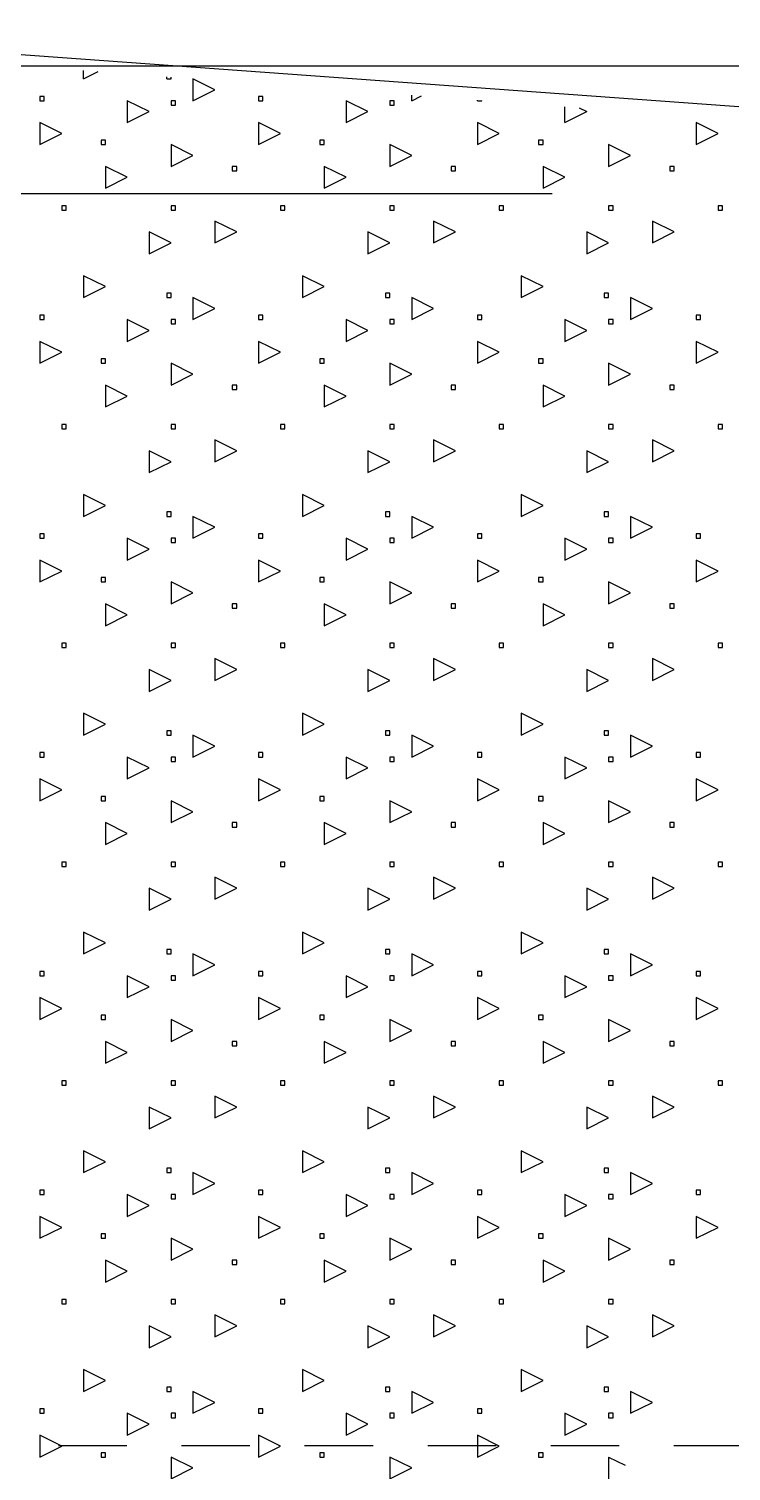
# Model space of a CAD drawing. Header units: metres. Extents: x -220 to 294, y -29 to 18.
# Drawn here: x 34.889 to 36.173, y -7.847 to -5.21 of the extents above; entities that cross this region are included whole.
import ezdxf

# ---------------------------------------------------------------- set-up
doc = ezdxf.new("R2010")
doc.units = ezdxf.units.M
doc.header["$MEASUREMENT"] = 0
doc.linetypes.add('DASHED4', pattern=[0.1875, 0.125, -0.0625])
for name, color, linetype in [('Cizgi', 7, 'Continuous'), ('Kesit_Kot', 7, 'Continuous'), ('Rota', 7, 'Continuous'), ('Tarama', 7, 'Continuous')]:
    doc.layers.add(name, color=color, linetype=linetype)

msp = doc.modelspace()

# ---------------------------------------------------------------- linework, layer by layer
at = {"layer": 'Cizgi', "color": 241, "linetype": 'Continuous', "lineweight": -3}
msp.add_lwpolyline([(34.2186, -5.2776), (37.4186, -5.2776)], dxfattribs=at)
at = {"layer": 'Cizgi', "color": 73, "linetype": 'DASHED4', "lineweight": -3}
msp.add_lwpolyline([(34.2686, -7.8), (40.7186, -7.8)], dxfattribs=at)
at = {"layer": 'Kesit_Kot', "color": 216, "linetype": 'Continuous', "lineweight": -3}
msp.add_lwpolyline([(34.4841, -5.5112), (35.8464, -5.5112)], dxfattribs=at)
at = {"layer": 'Rota', "color": 18, "linetype": 'Continuous', "lineweight": -3}
msp.add_lwpolyline([(38.6686, -5.5325), (34.2186, -5.21)], dxfattribs=at)
at = {"layer": 'Tarama', "color": 251, "linetype": 'Continuous', "lineweight": -3}
for points in [[(34.9894, -5.3014), (34.9894, -5.2861)], [(34.9894, -5.3014), (35.016, -5.2881)], [(35.1414, -5.3014), (35.1414, -5.2975)], [(35.1494, -5.3014), (35.1494, -5.2981)], [(35.1414, -5.3014), (35.1494, -5.3014)], [(35.2294, -5.3214), (35.1894, -5.3014)], [(35.1894, -5.3014), (35.1894, -5.3414)], [(35.1894, -5.3414), (35.2294, -5.3214)], [(34.9174, -5.3334), (34.9094, -5.3334)], [(34.9094, -5.3334), (34.9094, -5.3414)], [(34.9094, -5.3414), (34.9174, -5.3414)], [(34.9174, -5.3414), (34.9174, -5.3334)], [(35.1094, -5.3614), (35.0694, -5.3414)], [(35.0694, -5.3414), (35.0694, -5.3814)], [(35.1574, -5.3414), (35.1494, -5.3414)], [(35.1494, -5.3414), (35.1494, -5.3494)], [(35.1494, -5.3494), (35.1574, -5.3494)], [(35.1574, -5.3494), (35.1574, -5.3414)], [(35.3174, -5.3334), (35.3094, -5.3334)], [(35.3094, -5.3334), (35.3094, -5.3414)], [(35.3094, -5.3414), (35.3174, -5.3414)], [(35.3174, -5.3414), (35.3174, -5.3334)], [(35.5094, -5.3614), (35.4694, -5.3414)], [(35.4694, -5.3414), (35.4694, -5.3814)], [(35.5574, -5.3414), (35.5494, -5.3414)], [(35.5494, -5.3414), (35.5494, -5.3494)], [(35.5494, -5.3494), (35.5574, -5.3494)], [(35.5574, -5.3494), (35.5574, -5.3414)], [(35.5894, -5.3414), (35.5894, -5.3313)], [(35.5894, -5.3414), (35.607, -5.3326)], [(35.7094, -5.3414), (35.7094, -5.3403)], [(35.7094, -5.3414), (35.7174, -5.3414)], [(35.7174, -5.3414), (35.7174, -5.3409)], [(35.8694, -5.3814), (35.8694, -5.3524)], [(35.0694, -5.3814), (35.1094, -5.3614)], [(35.4694, -5.3814), (35.5094, -5.3614)], [(35.8694, -5.3814), (35.9094, -5.3614)], [(35.8953, -5.3543), (35.9094, -5.3614)], [(34.9494, -5.4014), (34.9094, -5.3814)], [(34.9094, -5.3814), (34.9094, -5.4214)], [(34.9094, -5.4214), (34.9494, -5.4014)], [(35.3494, -5.4014), (35.3094, -5.3814)], [(35.3094, -5.3814), (35.3094, -5.4214)], [(35.3094, -5.4214), (35.3494, -5.4014)], [(35.7494, -5.4014), (35.7094, -5.3814)], [(35.7094, -5.3814), (35.7094, -5.4214)], [(35.7094, -5.4214), (35.7494, -5.4014)], [(36.1494, -5.4014), (36.1094, -5.3814)], [(36.1094, -5.3814), (36.1094, -5.4214)], [(36.1094, -5.4214), (36.1494, -5.4014)], [(35.0294, -5.4134), (35.0214, -5.4134)], [(35.0214, -5.4134), (35.0214, -5.4214)], [(35.0214, -5.4214), (35.0294, -5.4214)], [(35.0294, -5.4214), (35.0294, -5.4134)], [(35.1894, -5.4414), (35.1494, -5.4214)], [(35.1494, -5.4214), (35.1494, -5.4614)], [(35.4294, -5.4134), (35.4214, -5.4134)], [(35.4214, -5.4134), (35.4214, -5.4214)], [(35.4214, -5.4214), (35.4294, -5.4214)], [(35.4294, -5.4214), (35.4294, -5.4134)], [(35.5894, -5.4414), (35.5494, -5.4214)], [(35.5494, -5.4214), (35.5494, -5.4614)], [(35.8294, -5.4134), (35.8214, -5.4134)], [(35.8214, -5.4134), (35.8214, -5.4214)], [(35.8214, -5.4214), (35.8294, -5.4214)], [(35.8294, -5.4214), (35.8294, -5.4134)], [(35.9894, -5.4414), (35.9494, -5.4214)], [(35.9494, -5.4214), (35.9494, -5.4614)], [(35.1494, -5.4614), (35.1894, -5.4414)], [(35.5494, -5.4614), (35.5894, -5.4414)], [(35.9494, -5.4614), (35.9894, -5.4414)], [(35.0694, -5.4814), (35.0294, -5.4614)], [(35.0294, -5.4614), (35.0294, -5.5014)], [(35.0294, -5.5014), (35.0694, -5.4814)], [(35.2694, -5.4614), (35.2614, -5.4614)], [(35.2614, -5.4614), (35.2614, -5.4694)], [(35.2614, -5.4694), (35.2694, -5.4694)], [(35.2694, -5.4694), (35.2694, -5.4614)], [(35.4694, -5.4814), (35.4294, -5.4614)], [(35.4294, -5.4614), (35.4294, -5.5014)], [(35.4294, -5.5014), (35.4694, -5.4814)], [(35.6694, -5.4614), (35.6614, -5.4614)], [(35.6614, -5.4614), (35.6614, -5.4694)], [(35.6614, -5.4694), (35.6694, -5.4694)], [(35.6694, -5.4694), (35.6694, -5.4614)], [(35.8694, -5.4814), (35.8294, -5.4614)], [(35.8294, -5.4614), (35.8294, -5.5014)], [(35.8294, -5.5014), (35.8694, -5.4814)], [(36.0694, -5.4614), (36.0614, -5.4614)], [(36.0614, -5.4614), (36.0614, -5.4694)], [(36.0614, -5.4694), (36.0694, -5.4694)], [(36.0694, -5.4694), (36.0694, -5.4614)], [(34.9574, -5.5334), (34.9494, -5.5334)], [(34.9494, -5.5334), (34.9494, -5.5414)], [(34.9574, -5.5414), (34.9574, -5.5334)], [(35.1574, -5.5334), (35.1494, -5.5334)], [(35.1494, -5.5334), (35.1494, -5.5414)], [(35.1574, -5.5414), (35.1574, -5.5334)], [(35.3574, -5.5334), (35.3494, -5.5334)], [(35.3494, -5.5334), (35.3494, -5.5414)], [(35.3574, -5.5414), (35.3574, -5.5334)], [(35.5574, -5.5334), (35.5494, -5.5334)], [(35.5494, -5.5334), (35.5494, -5.5414)], [(35.5574, -5.5414), (35.5574, -5.5334)], [(35.7574, -5.5334), (35.7494, -5.5334)], [(35.7494, -5.5334), (35.7494, -5.5414)], [(35.7574, -5.5414), (35.7574, -5.5334)], [(35.9574, -5.5334), (35.9494, -5.5334)], [(35.9494, -5.5334), (35.9494, -5.5414)], [(35.9574, -5.5414), (35.9574, -5.5334)], [(36.1574, -5.5334), (36.1494, -5.5334)], [(36.1494, -5.5334), (36.1494, -5.5414)], [(36.1574, -5.5414), (36.1574, -5.5334)], [(34.9494, -5.5414), (34.9574, -5.5414)], [(35.1494, -5.5414), (35.1574, -5.5414)], [(35.2694, -5.5814), (35.2294, -5.5614)], [(35.2294, -5.5614), (35.2294, -5.6014)], [(35.3494, -5.5414), (35.3574, -5.5414)], [(35.5494, -5.5414), (35.5574, -5.5414)], [(35.6694, -5.5814), (35.6294, -5.5614)], [(35.6294, -5.5614), (35.6294, -5.6014)], [(35.7494, -5.5414), (35.7574, -5.5414)], [(35.9494, -5.5414), (35.9574, -5.5414)], [(36.0694, -5.5814), (36.0294, -5.5614)], [(36.0294, -5.5614), (36.0294, -5.6014)], [(36.1494, -5.5414), (36.1574, -5.5414)], [(35.1494, -5.6014), (35.1094, -5.5814)], [(35.1094, -5.5814), (35.1094, -5.6214)], [(35.2294, -5.6014), (35.2694, -5.5814)], [(35.5494, -5.6014), (35.5094, -5.5814)], [(35.5094, -5.5814), (35.5094, -5.6214)], [(35.6294, -5.6014), (35.6694, -5.5814)], [(35.9494, -5.6014), (35.9094, -5.5814)], [(35.9094, -5.5814), (35.9094, -5.6214)], [(36.0294, -5.6014), (36.0694, -5.5814)], [(35.1094, -5.6214), (35.1494, -5.6014)], [(35.5094, -5.6214), (35.5494, -5.6014)], [(35.9094, -5.6214), (35.9494, -5.6014)], [(35.0294, -5.6814), (34.9894, -5.6614)], [(34.9894, -5.6614), (34.9894, -5.7014)], [(35.4294, -5.6814), (35.3894, -5.6614)], [(35.3894, -5.6614), (35.3894, -5.7014)], [(35.8294, -5.6814), (35.7894, -5.6614)], [(35.7894, -5.6614), (35.7894, -5.7014)], [(34.9894, -5.7014), (35.0294, -5.6814)], [(35.1494, -5.6934), (35.1414, -5.6934)], [(35.1414, -5.6934), (35.1414, -5.7014)], [(35.1494, -5.7014), (35.1494, -5.6934)], [(35.3894, -5.7014), (35.4294, -5.6814)], [(35.5494, -5.6934), (35.5414, -5.6934)], [(35.5414, -5.6934), (35.5414, -5.7014)], [(35.5494, -5.7014), (35.5494, -5.6934)], [(35.7894, -5.7014), (35.8294, -5.6814)], [(35.9494, -5.6934), (35.9414, -5.6934)], [(35.9414, -5.6934), (35.9414, -5.7014)], [(35.9494, -5.7014), (35.9494, -5.6934)], [(35.1414, -5.7014), (35.1494, -5.7014)], [(35.2294, -5.7214), (35.1894, -5.7014)], [(35.1894, -5.7014), (35.1894, -5.7414)], [(35.1894, -5.7414), (35.2294, -5.7214)], [(35.5414, -5.7014), (35.5494, -5.7014)], [(35.6294, -5.7214), (35.5894, -5.7014)], [(35.5894, -5.7014), (35.5894, -5.7414)], [(35.5894, -5.7414), (35.6294, -5.7214)], [(35.9414, -5.7014), (35.9494, -5.7014)], [(36.0294, -5.7214), (35.9894, -5.7014)], [(35.9894, -5.7014), (35.9894, -5.7414)], [(35.9894, -5.7414), (36.0294, -5.7214)], [(34.9174, -5.7334), (34.9094, -5.7334)], [(34.9094, -5.7334), (34.9094, -5.7414)], [(34.9094, -5.7414), (34.9174, -5.7414)], [(34.9174, -5.7414), (34.9174, -5.7334)], [(35.1094, -5.7614), (35.0694, -5.7414)], [(35.0694, -5.7414), (35.0694, -5.7814)], [(35.1574, -5.7414), (35.1494, -5.7414)], [(35.1494, -5.7414), (35.1494, -5.7494)], [(35.1574, -5.7494), (35.1574, -5.7414)], [(35.3174, -5.7334), (35.3094, -5.7334)], [(35.3094, -5.7334), (35.3094, -5.7414)], [(35.3094, -5.7414), (35.3174, -5.7414)], [(35.3174, -5.7414), (35.3174, -5.7334)], [(35.5094, -5.7614), (35.4694, -5.7414)], [(35.4694, -5.7414), (35.4694, -5.7814)], [(35.5574, -5.7414), (35.5494, -5.7414)], [(35.5494, -5.7414), (35.5494, -5.7494)], [(35.5574, -5.7494), (35.5574, -5.7414)], [(35.7174, -5.7334), (35.7094, -5.7334)], [(35.7094, -5.7334), (35.7094, -5.7414)], [(35.7094, -5.7414), (35.7174, -5.7414)], [(35.7174, -5.7414), (35.7174, -5.7334)], [(35.9094, -5.7614), (35.8694, -5.7414)], [(35.8694, -5.7414), (35.8694, -5.7814)], [(35.9574, -5.7414), (35.9494, -5.7414)], [(35.9494, -5.7414), (35.9494, -5.7494)], [(35.9574, -5.7494), (35.9574, -5.7414)], [(36.1174, -5.7334), (36.1094, -5.7334)], [(36.1094, -5.7334), (36.1094, -5.7414)], [(36.1094, -5.7414), (36.1174, -5.7414)], [(36.1174, -5.7414), (36.1174, -5.7334)], [(35.0694, -5.7814), (35.1094, -5.7614)], [(35.1494, -5.7494), (35.1574, -5.7494)], [(35.4694, -5.7814), (35.5094, -5.7614)], [(35.5494, -5.7494), (35.5574, -5.7494)], [(35.8694, -5.7814), (35.9094, -5.7614)], [(35.9494, -5.7494), (35.9574, -5.7494)], [(34.9494, -5.8014), (34.9094, -5.7814)], [(34.9094, -5.7814), (34.9094, -5.8214)], [(34.9094, -5.8214), (34.9494, -5.8014)], [(35.3494, -5.8014), (35.3094, -5.7814)], [(35.3094, -5.7814), (35.3094, -5.8214)], [(35.3094, -5.8214), (35.3494, -5.8014)], [(35.7494, -5.8014), (35.7094, -5.7814)], [(35.7094, -5.7814), (35.7094, -5.8214)], [(35.7094, -5.8214), (35.7494, -5.8014)], [(36.1494, -5.8014), (36.1094, -5.7814)], [(36.1094, -5.7814), (36.1094, -5.8214)], [(36.1094, -5.8214), (36.1494, -5.8014)], [(35.0294, -5.8134), (35.0214, -5.8134)], [(35.0214, -5.8134), (35.0214, -5.8214)], [(35.0214, -5.8214), (35.0294, -5.8214)], [(35.0294, -5.8214), (35.0294, -5.8134)], [(35.1894, -5.8414), (35.1494, -5.8214)], [(35.1494, -5.8214), (35.1494, -5.8614)], [(35.4294, -5.8134), (35.4214, -5.8134)], [(35.4214, -5.8134), (35.4214, -5.8214)], [(35.4214, -5.8214), (35.4294, -5.8214)], [(35.4294, -5.8214), (35.4294, -5.8134)], [(35.5894, -5.8414), (35.5494, -5.8214)], [(35.5494, -5.8214), (35.5494, -5.8614)], [(35.8294, -5.8134), (35.8214, -5.8134)], [(35.8214, -5.8134), (35.8214, -5.8214)], [(35.8214, -5.8214), (35.8294, -5.8214)], [(35.8294, -5.8214), (35.8294, -5.8134)], [(35.9894, -5.8414), (35.9494, -5.8214)], [(35.9494, -5.8214), (35.9494, -5.8614)], [(35.1494, -5.8614), (35.1894, -5.8414)], [(35.5494, -5.8614), (35.5894, -5.8414)], [(35.9494, -5.8614), (35.9894, -5.8414)], [(35.0694, -5.8814), (35.0294, -5.8614)], [(35.0294, -5.8614), (35.0294, -5.9014)], [(35.2694, -5.8614), (35.2614, -5.8614)], [(35.2614, -5.8614), (35.2614, -5.8694)], [(35.2614, -5.8694), (35.2694, -5.8694)], [(35.2694, -5.8694), (35.2694, -5.8614)], [(35.4694, -5.8814), (35.4294, -5.8614)], [(35.4294, -5.8614), (35.4294, -5.9014)], [(35.6694, -5.8614), (35.6614, -5.8614)], [(35.6614, -5.8614), (35.6614, -5.8694)], [(35.6614, -5.8694), (35.6694, -5.8694)], [(35.6694, -5.8694), (35.6694, -5.8614)], [(35.8694, -5.8814), (35.8294, -5.8614)], [(35.8294, -5.8614), (35.8294, -5.9014)], [(36.0694, -5.8614), (36.0614, -5.8614)], [(36.0614, -5.8614), (36.0614, -5.8694)], [(36.0614, -5.8694), (36.0694, -5.8694)], [(36.0694, -5.8694), (36.0694, -5.8614)], [(35.0294, -5.9014), (35.0694, -5.8814)], [(35.4294, -5.9014), (35.4694, -5.8814)], [(35.8294, -5.9014), (35.8694, -5.8814)], [(34.9574, -5.9334), (34.9494, -5.9334)], [(34.9494, -5.9334), (34.9494, -5.9414)], [(34.9574, -5.9414), (34.9574, -5.9334)], [(35.1574, -5.9334), (35.1494, -5.9334)], [(35.1494, -5.9334), (35.1494, -5.9414)], [(35.1574, -5.9414), (35.1574, -5.9334)], [(35.3574, -5.9334), (35.3494, -5.9334)], [(35.3494, -5.9334), (35.3494, -5.9414)], [(35.3574, -5.9414), (35.3574, -5.9334)], [(35.5574, -5.9334), (35.5494, -5.9334)], [(35.5494, -5.9334), (35.5494, -5.9414)], [(35.5574, -5.9414), (35.5574, -5.9334)], [(35.7574, -5.9334), (35.7494, -5.9334)], [(35.7494, -5.9334), (35.7494, -5.9414)], [(35.7574, -5.9414), (35.7574, -5.9334)], [(35.9574, -5.9334), (35.9494, -5.9334)], [(35.9494, -5.9334), (35.9494, -5.9414)], [(35.9574, -5.9414), (35.9574, -5.9334)], [(36.1574, -5.9334), (36.1494, -5.9334)], [(36.1494, -5.9334), (36.1494, -5.9414)], [(36.1574, -5.9414), (36.1574, -5.9334)], [(34.9494, -5.9414), (34.9574, -5.9414)], [(35.1494, -5.9414), (35.1574, -5.9414)], [(35.3494, -5.9414), (35.3574, -5.9414)], [(35.5494, -5.9414), (35.5574, -5.9414)], [(35.7494, -5.9414), (35.7574, -5.9414)], [(35.9494, -5.9414), (35.9574, -5.9414)], [(36.1494, -5.9414), (36.1574, -5.9414)], [(35.1494, -6.0014), (35.1094, -5.9814)], [(35.1094, -5.9814), (35.1094, -6.0214)], [(35.2694, -5.9814), (35.2294, -5.9614)], [(35.2294, -5.9614), (35.2294, -6.0014)], [(35.2294, -6.0014), (35.2694, -5.9814)], [(35.5494, -6.0014), (35.5094, -5.9814)], [(35.5094, -5.9814), (35.5094, -6.0214)], [(35.6694, -5.9814), (35.6294, -5.9614)], [(35.6294, -5.9614), (35.6294, -6.0014)], [(35.6294, -6.0014), (35.6694, -5.9814)], [(35.9494, -6.0014), (35.9094, -5.9814)], [(35.9094, -5.9814), (35.9094, -6.0214)], [(36.0694, -5.9814), (36.0294, -5.9614)], [(36.0294, -5.9614), (36.0294, -6.0014)], [(36.0294, -6.0014), (36.0694, -5.9814)], [(35.1094, -6.0214), (35.1494, -6.0014)], [(35.5094, -6.0214), (35.5494, -6.0014)], [(35.9094, -6.0214), (35.9494, -6.0014)], [(35.0294, -6.0814), (34.9894, -6.0614)], [(34.9894, -6.0614), (34.9894, -6.1014)], [(35.4294, -6.0814), (35.3894, -6.0614)], [(35.3894, -6.0614), (35.3894, -6.1014)], [(35.8294, -6.0814), (35.7894, -6.0614)], [(35.7894, -6.0614), (35.7894, -6.1014)], [(34.9894, -6.1014), (35.0294, -6.0814)], [(35.3894, -6.1014), (35.4294, -6.0814)], [(35.7894, -6.1014), (35.8294, -6.0814)], [(35.1494, -6.0934), (35.1414, -6.0934)], [(35.1414, -6.0934), (35.1414, -6.1014)], [(35.1414, -6.1014), (35.1494, -6.1014)], [(35.1494, -6.1014), (35.1494, -6.0934)], [(35.2294, -6.1214), (35.1894, -6.1014)], [(35.1894, -6.1014), (35.1894, -6.1414)], [(35.5494, -6.0934), (35.5414, -6.0934)], [(35.5414, -6.0934), (35.5414, -6.1014)], [(35.5414, -6.1014), (35.5494, -6.1014)], [(35.5494, -6.1014), (35.5494, -6.0934)], [(35.6294, -6.1214), (35.5894, -6.1014)], [(35.5894, -6.1014), (35.5894, -6.1414)], [(35.9494, -6.0934), (35.9414, -6.0934)], [(35.9414, -6.0934), (35.9414, -6.1014)], [(35.9414, -6.1014), (35.9494, -6.1014)], [(35.9494, -6.1014), (35.9494, -6.0934)], [(36.0294, -6.1214), (35.9894, -6.1014)], [(35.9894, -6.1014), (35.9894, -6.1414)], [(34.9174, -6.1334), (34.9094, -6.1334)], [(34.9094, -6.1334), (34.9094, -6.1414)], [(34.9094, -6.1414), (34.9174, -6.1414)], [(34.9174, -6.1414), (34.9174, -6.1334)], [(35.1094, -6.1614), (35.0694, -6.1414)], [(35.0694, -6.1414), (35.0694, -6.1814)], [(35.1574, -6.1414), (35.1494, -6.1414)], [(35.1494, -6.1414), (35.1494, -6.1494)], [(35.1574, -6.1494), (35.1574, -6.1414)], [(35.1894, -6.1414), (35.2294, -6.1214)], [(35.3174, -6.1334), (35.3094, -6.1334)], [(35.3094, -6.1334), (35.3094, -6.1414)], [(35.3094, -6.1414), (35.3174, -6.1414)], [(35.3174, -6.1414), (35.3174, -6.1334)], [(35.5094, -6.1614), (35.4694, -6.1414)], [(35.4694, -6.1414), (35.4694, -6.1814)], [(35.5574, -6.1414), (35.5494, -6.1414)], [(35.5494, -6.1414), (35.5494, -6.1494)], [(35.5574, -6.1494), (35.5574, -6.1414)], [(35.5894, -6.1414), (35.6294, -6.1214)], [(35.7174, -6.1334), (35.7094, -6.1334)], [(35.7094, -6.1334), (35.7094, -6.1414)], [(35.7094, -6.1414), (35.7174, -6.1414)], [(35.7174, -6.1414), (35.7174, -6.1334)], [(35.9094, -6.1614), (35.8694, -6.1414)], [(35.8694, -6.1414), (35.8694, -6.1814)], [(35.9574, -6.1414), (35.9494, -6.1414)], [(35.9494, -6.1414), (35.9494, -6.1494)], [(35.9574, -6.1494), (35.9574, -6.1414)], [(35.9894, -6.1414), (36.0294, -6.1214)], [(36.1174, -6.1334), (36.1094, -6.1334)], [(36.1094, -6.1334), (36.1094, -6.1414)], [(36.1094, -6.1414), (36.1174, -6.1414)], [(36.1174, -6.1414), (36.1174, -6.1334)], [(35.0694, -6.1814), (35.1094, -6.1614)], [(35.1494, -6.1494), (35.1574, -6.1494)], [(35.4694, -6.1814), (35.5094, -6.1614)], [(35.5494, -6.1494), (35.5574, -6.1494)], [(35.8694, -6.1814), (35.9094, -6.1614)], [(35.9494, -6.1494), (35.9574, -6.1494)], [(34.9494, -6.2014), (34.9094, -6.1814)], [(34.9094, -6.1814), (34.9094, -6.2214)], [(35.3494, -6.2014), (35.3094, -6.1814)], [(35.3094, -6.1814), (35.3094, -6.2214)], [(35.7494, -6.2014), (35.7094, -6.1814)], [(35.7094, -6.1814), (35.7094, -6.2214)], [(36.1494, -6.2014), (36.1094, -6.1814)], [(36.1094, -6.1814), (36.1094, -6.2214)], [(34.9094, -6.2214), (34.9494, -6.2014)], [(35.0294, -6.2134), (35.0214, -6.2134)], [(35.0214, -6.2134), (35.0214, -6.2214)], [(35.0214, -6.2214), (35.0294, -6.2214)], [(35.0294, -6.2214), (35.0294, -6.2134)], [(35.1894, -6.2414), (35.1494, -6.2214)], [(35.1494, -6.2214), (35.1494, -6.2614)], [(35.3094, -6.2214), (35.3494, -6.2014)], [(35.4294, -6.2134), (35.4214, -6.2134)], [(35.4214, -6.2134), (35.4214, -6.2214)], [(35.4214, -6.2214), (35.4294, -6.2214)], [(35.4294, -6.2214), (35.4294, -6.2134)], [(35.5894, -6.2414), (35.5494, -6.2214)], [(35.5494, -6.2214), (35.5494, -6.2614)], [(35.7094, -6.2214), (35.7494, -6.2014)], [(35.8294, -6.2134), (35.8214, -6.2134)], [(35.8214, -6.2134), (35.8214, -6.2214)], [(35.8214, -6.2214), (35.8294, -6.2214)], [(35.8294, -6.2214), (35.8294, -6.2134)], [(35.9894, -6.2414), (35.9494, -6.2214)], [(35.9494, -6.2214), (35.9494, -6.2614)], [(36.1094, -6.2214), (36.1494, -6.2014)], [(35.1494, -6.2614), (35.1894, -6.2414)], [(35.5494, -6.2614), (35.5894, -6.2414)], [(35.9494, -6.2614), (35.9894, -6.2414)], [(35.0694, -6.2814), (35.0294, -6.2614)], [(35.0294, -6.2614), (35.0294, -6.3014)], [(35.2694, -6.2614), (35.2614, -6.2614)], [(35.2614, -6.2614), (35.2614, -6.2694)], [(35.2614, -6.2694), (35.2694, -6.2694)], [(35.2694, -6.2694), (35.2694, -6.2614)], [(35.4694, -6.2814), (35.4294, -6.2614)], [(35.4294, -6.2614), (35.4294, -6.3014)], [(35.6694, -6.2614), (35.6614, -6.2614)], [(35.6614, -6.2614), (35.6614, -6.2694)], [(35.6614, -6.2694), (35.6694, -6.2694)], [(35.6694, -6.2694), (35.6694, -6.2614)], [(35.8694, -6.2814), (35.8294, -6.2614)], [(35.8294, -6.2614), (35.8294, -6.3014)], [(36.0694, -6.2614), (36.0614, -6.2614)], [(36.0614, -6.2614), (36.0614, -6.2694)], [(36.0614, -6.2694), (36.0694, -6.2694)], [(36.0694, -6.2694), (36.0694, -6.2614)], [(35.0294, -6.3014), (35.0694, -6.2814)], [(35.4294, -6.3014), (35.4694, -6.2814)], [(35.8294, -6.3014), (35.8694, -6.2814)], [(34.9574, -6.3334), (34.9494, -6.3334)], [(34.9494, -6.3334), (34.9494, -6.3414)], [(34.9494, -6.3414), (34.9574, -6.3414)], [(34.9574, -6.3414), (34.9574, -6.3334)], [(35.1574, -6.3334), (35.1494, -6.3334)], [(35.1494, -6.3334), (35.1494, -6.3414)], [(35.1494, -6.3414), (35.1574, -6.3414)], [(35.1574, -6.3414), (35.1574, -6.3334)], [(35.3574, -6.3334), (35.3494, -6.3334)], [(35.3494, -6.3334), (35.3494, -6.3414)], [(35.3494, -6.3414), (35.3574, -6.3414)], [(35.3574, -6.3414), (35.3574, -6.3334)], [(35.5574, -6.3334), (35.5494, -6.3334)], [(35.5494, -6.3334), (35.5494, -6.3414)], [(35.5494, -6.3414), (35.5574, -6.3414)], [(35.5574, -6.3414), (35.5574, -6.3334)], [(35.7574, -6.3334), (35.7494, -6.3334)], [(35.7494, -6.3334), (35.7494, -6.3414)], [(35.7494, -6.3414), (35.7574, -6.3414)], [(35.7574, -6.3414), (35.7574, -6.3334)], [(35.9574, -6.3334), (35.9494, -6.3334)], [(35.9494, -6.3334), (35.9494, -6.3414)], [(35.9494, -6.3414), (35.9574, -6.3414)], [(35.9574, -6.3414), (35.9574, -6.3334)], [(36.1574, -6.3334), (36.1494, -6.3334)], [(36.1494, -6.3334), (36.1494, -6.3414)], [(36.1494, -6.3414), (36.1574, -6.3414)], [(36.1574, -6.3414), (36.1574, -6.3334)], [(35.1494, -6.4014), (35.1094, -6.3814)], [(35.1094, -6.3814), (35.1094, -6.4214)], [(35.2694, -6.3814), (35.2294, -6.3614)], [(35.2294, -6.3614), (35.2294, -6.4014)], [(35.2294, -6.4014), (35.2694, -6.3814)], [(35.5494, -6.4014), (35.5094, -6.3814)], [(35.5094, -6.3814), (35.5094, -6.4214)], [(35.6694, -6.3814), (35.6294, -6.3614)], [(35.6294, -6.3614), (35.6294, -6.4014)], [(35.6294, -6.4014), (35.6694, -6.3814)], [(35.9494, -6.4014), (35.9094, -6.3814)], [(35.9094, -6.3814), (35.9094, -6.4214)], [(36.0694, -6.3814), (36.0294, -6.3614)], [(36.0294, -6.3614), (36.0294, -6.4014)], [(36.0294, -6.4014), (36.0694, -6.3814)], [(35.1094, -6.4214), (35.1494, -6.4014)], [(35.5094, -6.4214), (35.5494, -6.4014)], [(35.9094, -6.4214), (35.9494, -6.4014)], [(35.0294, -6.4814), (34.9894, -6.4614)], [(34.9894, -6.4614), (34.9894, -6.5014)], [(34.9894, -6.5014), (35.0294, -6.4814)], [(35.4294, -6.4814), (35.3894, -6.4614)], [(35.3894, -6.4614), (35.3894, -6.5014)], [(35.3894, -6.5014), (35.4294, -6.4814)], [(35.8294, -6.4814), (35.7894, -6.4614)], [(35.7894, -6.4614), (35.7894, -6.5014)], [(35.7894, -6.5014), (35.8294, -6.4814)], [(35.1494, -6.4934), (35.1414, -6.4934)], [(35.1414, -6.4934), (35.1414, -6.5014)], [(35.1414, -6.5014), (35.1494, -6.5014)], [(35.1494, -6.5014), (35.1494, -6.4934)], [(35.2294, -6.5214), (35.1894, -6.5014)], [(35.1894, -6.5014), (35.1894, -6.5414)], [(35.5494, -6.4934), (35.5414, -6.4934)], [(35.5414, -6.4934), (35.5414, -6.5014)], [(35.5414, -6.5014), (35.5494, -6.5014)], [(35.5494, -6.5014), (35.5494, -6.4934)], [(35.6294, -6.5214), (35.5894, -6.5014)], [(35.5894, -6.5014), (35.5894, -6.5414)], [(35.9494, -6.4934), (35.9414, -6.4934)], [(35.9414, -6.4934), (35.9414, -6.5014)], [(35.9414, -6.5014), (35.9494, -6.5014)], [(35.9494, -6.5014), (35.9494, -6.4934)], [(36.0294, -6.5214), (35.9894, -6.5014)], [(35.9894, -6.5014), (35.9894, -6.5414)], [(34.9174, -6.5334), (34.9094, -6.5334)], [(34.9094, -6.5334), (34.9094, -6.5414)], [(34.9174, -6.5414), (34.9174, -6.5334)], [(35.1894, -6.5414), (35.2294, -6.5214)], [(35.3174, -6.5334), (35.3094, -6.5334)], [(35.3094, -6.5334), (35.3094, -6.5414)], [(35.3174, -6.5414), (35.3174, -6.5334)], [(35.5894, -6.5414), (35.6294, -6.5214)], [(35.7174, -6.5334), (35.7094, -6.5334)], [(35.7094, -6.5334), (35.7094, -6.5414)], [(35.7174, -6.5414), (35.7174, -6.5334)], [(35.9894, -6.5414), (36.0294, -6.5214)], [(36.1174, -6.5334), (36.1094, -6.5334)], [(36.1094, -6.5334), (36.1094, -6.5414)], [(36.1174, -6.5414), (36.1174, -6.5334)], [(34.9094, -6.5414), (34.9174, -6.5414)], [(35.1094, -6.5614), (35.0694, -6.5414)], [(35.0694, -6.5414), (35.0694, -6.5814)], [(35.0694, -6.5814), (35.1094, -6.5614)], [(35.1574, -6.5414), (35.1494, -6.5414)], [(35.1494, -6.5414), (35.1494, -6.5494)], [(35.1494, -6.5494), (35.1574, -6.5494)], [(35.1574, -6.5494), (35.1574, -6.5414)], [(35.3094, -6.5414), (35.3174, -6.5414)], [(35.5094, -6.5614), (35.4694, -6.5414)], [(35.4694, -6.5414), (35.4694, -6.5814)], [(35.4694, -6.5814), (35.5094, -6.5614)], [(35.5574, -6.5414), (35.5494, -6.5414)], [(35.5494, -6.5414), (35.5494, -6.5494)], [(35.5494, -6.5494), (35.5574, -6.5494)], [(35.5574, -6.5494), (35.5574, -6.5414)], [(35.7094, -6.5414), (35.7174, -6.5414)], [(35.9094, -6.5614), (35.8694, -6.5414)], [(35.8694, -6.5414), (35.8694, -6.5814)], [(35.8694, -6.5814), (35.9094, -6.5614)], [(35.9574, -6.5414), (35.9494, -6.5414)], [(35.9494, -6.5414), (35.9494, -6.5494)], [(35.9494, -6.5494), (35.9574, -6.5494)], [(35.9574, -6.5494), (35.9574, -6.5414)], [(36.1094, -6.5414), (36.1174, -6.5414)], [(34.9494, -6.6014), (34.9094, -6.5814)], [(34.9094, -6.5814), (34.9094, -6.6214)], [(35.3494, -6.6014), (35.3094, -6.5814)], [(35.3094, -6.5814), (35.3094, -6.6214)], [(35.7494, -6.6014), (35.7094, -6.5814)], [(35.7094, -6.5814), (35.7094, -6.6214)], [(36.1494, -6.6014), (36.1094, -6.5814)], [(36.1094, -6.5814), (36.1094, -6.6214)], [(34.9094, -6.6214), (34.9494, -6.6014)], [(35.0294, -6.6134), (35.0214, -6.6134)], [(35.0214, -6.6134), (35.0214, -6.6214)], [(35.0294, -6.6214), (35.0294, -6.6134)], [(35.3094, -6.6214), (35.3494, -6.6014)], [(35.4294, -6.6134), (35.4214, -6.6134)], [(35.4214, -6.6134), (35.4214, -6.6214)], [(35.4294, -6.6214), (35.4294, -6.6134)], [(35.7094, -6.6214), (35.7494, -6.6014)], [(35.8294, -6.6134), (35.8214, -6.6134)], [(35.8214, -6.6134), (35.8214, -6.6214)], [(35.8294, -6.6214), (35.8294, -6.6134)], [(36.1094, -6.6214), (36.1494, -6.6014)], [(35.0214, -6.6214), (35.0294, -6.6214)], [(35.1894, -6.6414), (35.1494, -6.6214)], [(35.1494, -6.6214), (35.1494, -6.6614)], [(35.1494, -6.6614), (35.1894, -6.6414)], [(35.4214, -6.6214), (35.4294, -6.6214)], [(35.5894, -6.6414), (35.5494, -6.6214)], [(35.5494, -6.6214), (35.5494, -6.6614)], [(35.5494, -6.6614), (35.5894, -6.6414)], [(35.8214, -6.6214), (35.8294, -6.6214)], [(35.9894, -6.6414), (35.9494, -6.6214)], [(35.9494, -6.6214), (35.9494, -6.6614)], [(35.9494, -6.6614), (35.9894, -6.6414)], [(35.0694, -6.6814), (35.0294, -6.6614)], [(35.0294, -6.6614), (35.0294, -6.7014)], [(35.2694, -6.6614), (35.2614, -6.6614)], [(35.2614, -6.6614), (35.2614, -6.6694)], [(35.2614, -6.6694), (35.2694, -6.6694)], [(35.2694, -6.6694), (35.2694, -6.6614)], [(35.4694, -6.6814), (35.4294, -6.6614)], [(35.4294, -6.6614), (35.4294, -6.7014)], [(35.6694, -6.6614), (35.6614, -6.6614)], [(35.6614, -6.6614), (35.6614, -6.6694)], [(35.6614, -6.6694), (35.6694, -6.6694)], [(35.6694, -6.6694), (35.6694, -6.6614)], [(35.8694, -6.6814), (35.8294, -6.6614)], [(35.8294, -6.6614), (35.8294, -6.7014)], [(36.0694, -6.6614), (36.0614, -6.6614)], [(36.0614, -6.6614), (36.0614, -6.6694)], [(36.0614, -6.6694), (36.0694, -6.6694)], [(36.0694, -6.6694), (36.0694, -6.6614)], [(35.0294, -6.7014), (35.0694, -6.6814)], [(35.4294, -6.7014), (35.4694, -6.6814)], [(35.8294, -6.7014), (35.8694, -6.6814)], [(34.9574, -6.7334), (34.9494, -6.7334)], [(34.9494, -6.7334), (34.9494, -6.7414)], [(34.9494, -6.7414), (34.9574, -6.7414)], [(34.9574, -6.7414), (34.9574, -6.7334)], [(35.1574, -6.7334), (35.1494, -6.7334)], [(35.1494, -6.7334), (35.1494, -6.7414)], [(35.1494, -6.7414), (35.1574, -6.7414)], [(35.1574, -6.7414), (35.1574, -6.7334)], [(35.3574, -6.7334), (35.3494, -6.7334)], [(35.3494, -6.7334), (35.3494, -6.7414)], [(35.3494, -6.7414), (35.3574, -6.7414)], [(35.3574, -6.7414), (35.3574, -6.7334)], [(35.5574, -6.7334), (35.5494, -6.7334)], [(35.5494, -6.7334), (35.5494, -6.7414)], [(35.5494, -6.7414), (35.5574, -6.7414)], [(35.5574, -6.7414), (35.5574, -6.7334)], [(35.7574, -6.7334), (35.7494, -6.7334)], [(35.7494, -6.7334), (35.7494, -6.7414)], [(35.7494, -6.7414), (35.7574, -6.7414)], [(35.7574, -6.7414), (35.7574, -6.7334)], [(35.9574, -6.7334), (35.9494, -6.7334)], [(35.9494, -6.7334), (35.9494, -6.7414)], [(35.9494, -6.7414), (35.9574, -6.7414)], [(35.9574, -6.7414), (35.9574, -6.7334)], [(36.1574, -6.7334), (36.1494, -6.7334)], [(36.1494, -6.7334), (36.1494, -6.7414)], [(36.1494, -6.7414), (36.1574, -6.7414)], [(36.1574, -6.7414), (36.1574, -6.7334)], [(35.2694, -6.7814), (35.2294, -6.7614)], [(35.2294, -6.7614), (35.2294, -6.8014)], [(35.6694, -6.7814), (35.6294, -6.7614)], [(35.6294, -6.7614), (35.6294, -6.8014)], [(36.0694, -6.7814), (36.0294, -6.7614)], [(36.0294, -6.7614), (36.0294, -6.8014)], [(35.1494, -6.8014), (35.1094, -6.7814)], [(35.1094, -6.7814), (35.1094, -6.8214)], [(35.1094, -6.8214), (35.1494, -6.8014)], [(35.2294, -6.8014), (35.2694, -6.7814)], [(35.5494, -6.8014), (35.5094, -6.7814)], [(35.5094, -6.7814), (35.5094, -6.8214)], [(35.5094, -6.8214), (35.5494, -6.8014)], [(35.6294, -6.8014), (35.6694, -6.7814)], [(35.9494, -6.8014), (35.9094, -6.7814)], [(35.9094, -6.7814), (35.9094, -6.8214)], [(35.9094, -6.8214), (35.9494, -6.8014)], [(36.0294, -6.8014), (36.0694, -6.7814)], [(35.0294, -6.8814), (34.9894, -6.8614)], [(34.9894, -6.8614), (34.9894, -6.9014)], [(34.9894, -6.9014), (35.0294, -6.8814)], [(35.4294, -6.8814), (35.3894, -6.8614)], [(35.3894, -6.8614), (35.3894, -6.9014)], [(35.3894, -6.9014), (35.4294, -6.8814)], [(35.8294, -6.8814), (35.7894, -6.8614)], [(35.7894, -6.8614), (35.7894, -6.9014)], [(35.7894, -6.9014), (35.8294, -6.8814)], [(35.1494, -6.8934), (35.1414, -6.8934)], [(35.1414, -6.8934), (35.1414, -6.9014)], [(35.1414, -6.9014), (35.1494, -6.9014)], [(35.1494, -6.9014), (35.1494, -6.8934)], [(35.2294, -6.9214), (35.1894, -6.9014)], [(35.1894, -6.9014), (35.1894, -6.9414)], [(35.5494, -6.8934), (35.5414, -6.8934)], [(35.5414, -6.8934), (35.5414, -6.9014)], [(35.5414, -6.9014), (35.5494, -6.9014)], [(35.5494, -6.9014), (35.5494, -6.8934)], [(35.6294, -6.9214), (35.5894, -6.9014)], [(35.5894, -6.9014), (35.5894, -6.9414)], [(35.9494, -6.8934), (35.9414, -6.8934)], [(35.9414, -6.8934), (35.9414, -6.9014)], [(35.9414, -6.9014), (35.9494, -6.9014)], [(35.9494, -6.9014), (35.9494, -6.8934)], [(36.0294, -6.9214), (35.9894, -6.9014)], [(35.9894, -6.9014), (35.9894, -6.9414)], [(34.9174, -6.9334), (34.9094, -6.9334)], [(34.9094, -6.9334), (34.9094, -6.9414)], [(34.9174, -6.9414), (34.9174, -6.9334)], [(35.1894, -6.9414), (35.2294, -6.9214)], [(35.3174, -6.9334), (35.3094, -6.9334)], [(35.3094, -6.9334), (35.3094, -6.9414)], [(35.3174, -6.9414), (35.3174, -6.9334)], [(35.5894, -6.9414), (35.6294, -6.9214)], [(35.7174, -6.9334), (35.7094, -6.9334)], [(35.7094, -6.9334), (35.7094, -6.9414)], [(35.7174, -6.9414), (35.7174, -6.9334)], [(35.9894, -6.9414), (36.0294, -6.9214)], [(36.1174, -6.9334), (36.1094, -6.9334)], [(36.1094, -6.9334), (36.1094, -6.9414)], [(36.1174, -6.9414), (36.1174, -6.9334)], [(34.9094, -6.9414), (34.9174, -6.9414)], [(35.1094, -6.9614), (35.0694, -6.9414)], [(35.0694, -6.9414), (35.0694, -6.9814)], [(35.0694, -6.9814), (35.1094, -6.9614)], [(35.1574, -6.9414), (35.1494, -6.9414)], [(35.1494, -6.9414), (35.1494, -6.9494)], [(35.1494, -6.9494), (35.1574, -6.9494)], [(35.1574, -6.9494), (35.1574, -6.9414)], [(35.3094, -6.9414), (35.3174, -6.9414)], [(35.5094, -6.9614), (35.4694, -6.9414)], [(35.4694, -6.9414), (35.4694, -6.9814)], [(35.4694, -6.9814), (35.5094, -6.9614)], [(35.5574, -6.9414), (35.5494, -6.9414)], [(35.5494, -6.9414), (35.5494, -6.9494)], [(35.5494, -6.9494), (35.5574, -6.9494)], [(35.5574, -6.9494), (35.5574, -6.9414)], [(35.7094, -6.9414), (35.7174, -6.9414)], [(35.9094, -6.9614), (35.8694, -6.9414)], [(35.8694, -6.9414), (35.8694, -6.9814)], [(35.8694, -6.9814), (35.9094, -6.9614)], [(35.9574, -6.9414), (35.9494, -6.9414)], [(35.9494, -6.9414), (35.9494, -6.9494)], [(35.9494, -6.9494), (35.9574, -6.9494)], [(35.9574, -6.9494), (35.9574, -6.9414)], [(36.1094, -6.9414), (36.1174, -6.9414)], [(34.9494, -7.0014), (34.9094, -6.9814)], [(34.9094, -6.9814), (34.9094, -7.0214)], [(35.3494, -7.0014), (35.3094, -6.9814)], [(35.3094, -6.9814), (35.3094, -7.0214)], [(35.7494, -7.0014), (35.7094, -6.9814)], [(35.7094, -6.9814), (35.7094, -7.0214)], [(36.1494, -7.0014), (36.1094, -6.9814)], [(36.1094, -6.9814), (36.1094, -7.0214)], [(34.9094, -7.0214), (34.9494, -7.0014)], [(35.0294, -7.0134), (35.0214, -7.0134)], [(35.0214, -7.0134), (35.0214, -7.0214)], [(35.0294, -7.0214), (35.0294, -7.0134)], [(35.3094, -7.0214), (35.3494, -7.0014)], [(35.4294, -7.0134), (35.4214, -7.0134)], [(35.4214, -7.0134), (35.4214, -7.0214)], [(35.4294, -7.0214), (35.4294, -7.0134)], [(35.7094, -7.0214), (35.7494, -7.0014)], [(35.8294, -7.0134), (35.8214, -7.0134)], [(35.8214, -7.0134), (35.8214, -7.0214)], [(35.8294, -7.0214), (35.8294, -7.0134)], [(36.1094, -7.0214), (36.1494, -7.0014)], [(35.0214, -7.0214), (35.0294, -7.0214)], [(35.1894, -7.0414), (35.1494, -7.0214)], [(35.1494, -7.0214), (35.1494, -7.0614)], [(35.4214, -7.0214), (35.4294, -7.0214)], [(35.5894, -7.0414), (35.5494, -7.0214)], [(35.5494, -7.0214), (35.5494, -7.0614)], [(35.8214, -7.0214), (35.8294, -7.0214)], [(35.9894, -7.0414), (35.9494, -7.0214)], [(35.9494, -7.0214), (35.9494, -7.0614)], [(35.0694, -7.0814), (35.0294, -7.0614)], [(35.0294, -7.0614), (35.0294, -7.1014)], [(35.1494, -7.0614), (35.1894, -7.0414)], [(35.2694, -7.0614), (35.2614, -7.0614)], [(35.2614, -7.0614), (35.2614, -7.0694)], [(35.2694, -7.0694), (35.2694, -7.0614)], [(35.4694, -7.0814), (35.4294, -7.0614)], [(35.4294, -7.0614), (35.4294, -7.1014)], [(35.5494, -7.0614), (35.5894, -7.0414)], [(35.6694, -7.0614), (35.6614, -7.0614)], [(35.6614, -7.0614), (35.6614, -7.0694)], [(35.6694, -7.0694), (35.6694, -7.0614)], [(35.8694, -7.0814), (35.8294, -7.0614)], [(35.8294, -7.0614), (35.8294, -7.1014)], [(35.9494, -7.0614), (35.9894, -7.0414)], [(36.0694, -7.0614), (36.0614, -7.0614)], [(36.0614, -7.0614), (36.0614, -7.0694)], [(36.0694, -7.0694), (36.0694, -7.0614)], [(35.0294, -7.1014), (35.0694, -7.0814)], [(35.2614, -7.0694), (35.2694, -7.0694)], [(35.4294, -7.1014), (35.4694, -7.0814)], [(35.6614, -7.0694), (35.6694, -7.0694)], [(35.8294, -7.1014), (35.8694, -7.0814)], [(36.0614, -7.0694), (36.0694, -7.0694)], [(34.9574, -7.1334), (34.9494, -7.1334)], [(34.9494, -7.1334), (34.9494, -7.1414)], [(34.9494, -7.1414), (34.9574, -7.1414)], [(34.9574, -7.1414), (34.9574, -7.1334)], [(35.1574, -7.1334), (35.1494, -7.1334)], [(35.1494, -7.1334), (35.1494, -7.1414)], [(35.1494, -7.1414), (35.1574, -7.1414)], [(35.1574, -7.1414), (35.1574, -7.1334)], [(35.3574, -7.1334), (35.3494, -7.1334)], [(35.3494, -7.1334), (35.3494, -7.1414)], [(35.3494, -7.1414), (35.3574, -7.1414)], [(35.3574, -7.1414), (35.3574, -7.1334)], [(35.5574, -7.1334), (35.5494, -7.1334)], [(35.5494, -7.1334), (35.5494, -7.1414)], [(35.5494, -7.1414), (35.5574, -7.1414)], [(35.5574, -7.1414), (35.5574, -7.1334)], [(35.7574, -7.1334), (35.7494, -7.1334)], [(35.7494, -7.1334), (35.7494, -7.1414)], [(35.7494, -7.1414), (35.7574, -7.1414)], [(35.7574, -7.1414), (35.7574, -7.1334)], [(35.9574, -7.1334), (35.9494, -7.1334)], [(35.9494, -7.1334), (35.9494, -7.1414)], [(35.9494, -7.1414), (35.9574, -7.1414)], [(35.9574, -7.1414), (35.9574, -7.1334)], [(36.1574, -7.1334), (36.1494, -7.1334)], [(36.1494, -7.1334), (36.1494, -7.1414)], [(36.1494, -7.1414), (36.1574, -7.1414)], [(36.1574, -7.1414), (36.1574, -7.1334)], [(35.2694, -7.1814), (35.2294, -7.1614)], [(35.2294, -7.1614), (35.2294, -7.2014)], [(35.6694, -7.1814), (35.6294, -7.1614)], [(35.6294, -7.1614), (35.6294, -7.2014)], [(36.0694, -7.1814), (36.0294, -7.1614)], [(36.0294, -7.1614), (36.0294, -7.2014)], [(35.1494, -7.2014), (35.1094, -7.1814)], [(35.1094, -7.1814), (35.1094, -7.2214)], [(35.2294, -7.2014), (35.2694, -7.1814)], [(35.5494, -7.2014), (35.5094, -7.1814)], [(35.5094, -7.1814), (35.5094, -7.2214)], [(35.6294, -7.2014), (35.6694, -7.1814)], [(35.9494, -7.2014), (35.9094, -7.1814)], [(35.9094, -7.1814), (35.9094, -7.2214)], [(36.0294, -7.2014), (36.0694, -7.1814)], [(35.1094, -7.2214), (35.1494, -7.2014)], [(35.5094, -7.2214), (35.5494, -7.2014)], [(35.9094, -7.2214), (35.9494, -7.2014)], [(35.0294, -7.2814), (34.9894, -7.2614)], [(34.9894, -7.2614), (34.9894, -7.3014)], [(35.4294, -7.2814), (35.3894, -7.2614)], [(35.3894, -7.2614), (35.3894, -7.3014)], [(35.8294, -7.2814), (35.7894, -7.2614)], [(35.7894, -7.2614), (35.7894, -7.3014)], [(34.9894, -7.3014), (35.0294, -7.2814)], [(35.1494, -7.2934), (35.1414, -7.2934)], [(35.1414, -7.2934), (35.1414, -7.3014)], [(35.1414, -7.3014), (35.1494, -7.3014)], [(35.1494, -7.3014), (35.1494, -7.2934)], [(35.2294, -7.3214), (35.1894, -7.3014)], [(35.1894, -7.3014), (35.1894, -7.3414)], [(35.3894, -7.3014), (35.4294, -7.2814)], [(35.5494, -7.2934), (35.5414, -7.2934)], [(35.5414, -7.2934), (35.5414, -7.3014)], [(35.5414, -7.3014), (35.5494, -7.3014)], [(35.5494, -7.3014), (35.5494, -7.2934)], [(35.6294, -7.3214), (35.5894, -7.3014)], [(35.5894, -7.3014), (35.5894, -7.3414)], [(35.7894, -7.3014), (35.8294, -7.2814)], [(35.9494, -7.2934), (35.9414, -7.2934)], [(35.9414, -7.2934), (35.9414, -7.3014)], [(35.9414, -7.3014), (35.9494, -7.3014)], [(35.9494, -7.3014), (35.9494, -7.2934)], [(36.0294, -7.3214), (35.9894, -7.3014)], [(35.9894, -7.3014), (35.9894, -7.3414)], [(35.1894, -7.3414), (35.2294, -7.3214)], [(35.5894, -7.3414), (35.6294, -7.3214)], [(35.9894, -7.3414), (36.0294, -7.3214)], [(34.9174, -7.3334), (34.9094, -7.3334)], [(34.9094, -7.3334), (34.9094, -7.3414)], [(34.9094, -7.3414), (34.9174, -7.3414)], [(34.9174, -7.3414), (34.9174, -7.3334)], [(35.1094, -7.3614), (35.0694, -7.3414)], [(35.0694, -7.3414), (35.0694, -7.3814)], [(35.1574, -7.3414), (35.1494, -7.3414)], [(35.1494, -7.3414), (35.1494, -7.3494)], [(35.1494, -7.3494), (35.1574, -7.3494)], [(35.1574, -7.3494), (35.1574, -7.3414)], [(35.3174, -7.3334), (35.3094, -7.3334)], [(35.3094, -7.3334), (35.3094, -7.3414)], [(35.3094, -7.3414), (35.3174, -7.3414)], [(35.3174, -7.3414), (35.3174, -7.3334)], [(35.5094, -7.3614), (35.4694, -7.3414)], [(35.4694, -7.3414), (35.4694, -7.3814)], [(35.5574, -7.3414), (35.5494, -7.3414)], [(35.5494, -7.3414), (35.5494, -7.3494)], [(35.5494, -7.3494), (35.5574, -7.3494)], [(35.5574, -7.3494), (35.5574, -7.3414)], [(35.7174, -7.3334), (35.7094, -7.3334)], [(35.7094, -7.3334), (35.7094, -7.3414)], [(35.7094, -7.3414), (35.7174, -7.3414)], [(35.7174, -7.3414), (35.7174, -7.3334)], [(35.9094, -7.3614), (35.8694, -7.3414)], [(35.8694, -7.3414), (35.8694, -7.3814)], [(35.9574, -7.3414), (35.9494, -7.3414)], [(35.9494, -7.3414), (35.9494, -7.3494)], [(35.9494, -7.3494), (35.9574, -7.3494)], [(35.9574, -7.3494), (35.9574, -7.3414)], [(36.1174, -7.3334), (36.1094, -7.3334)], [(36.1094, -7.3334), (36.1094, -7.3414)], [(36.1094, -7.3414), (36.1174, -7.3414)], [(36.1174, -7.3414), (36.1174, -7.3334)], [(34.9494, -7.4014), (34.9094, -7.3814)], [(34.9094, -7.3814), (34.9094, -7.4214)], [(35.0694, -7.3814), (35.1094, -7.3614)], [(35.3494, -7.4014), (35.3094, -7.3814)], [(35.3094, -7.3814), (35.3094, -7.4214)], [(35.4694, -7.3814), (35.5094, -7.3614)], [(35.7494, -7.4014), (35.7094, -7.3814)], [(35.7094, -7.3814), (35.7094, -7.4214)], [(35.8694, -7.3814), (35.9094, -7.3614)], [(36.1494, -7.4014), (36.1094, -7.3814)], [(36.1094, -7.3814), (36.1094, -7.4214)], [(34.9094, -7.4214), (34.9494, -7.4014)], [(35.3094, -7.4214), (35.3494, -7.4014)], [(35.7094, -7.4214), (35.7494, -7.4014)], [(36.1094, -7.4214), (36.1494, -7.4014)], [(35.0294, -7.4134), (35.0214, -7.4134)], [(35.0214, -7.4134), (35.0214, -7.4214)], [(35.0214, -7.4214), (35.0294, -7.4214)], [(35.0294, -7.4214), (35.0294, -7.4134)], [(35.1894, -7.4414), (35.1494, -7.4214)], [(35.1494, -7.4214), (35.1494, -7.4614)], [(35.4294, -7.4134), (35.4214, -7.4134)], [(35.4214, -7.4134), (35.4214, -7.4214)], [(35.4214, -7.4214), (35.4294, -7.4214)], [(35.4294, -7.4214), (35.4294, -7.4134)], [(35.5894, -7.4414), (35.5494, -7.4214)], [(35.5494, -7.4214), (35.5494, -7.4614)], [(35.8294, -7.4134), (35.8214, -7.4134)], [(35.8214, -7.4134), (35.8214, -7.4214)], [(35.8214, -7.4214), (35.8294, -7.4214)], [(35.8294, -7.4214), (35.8294, -7.4134)], [(35.9894, -7.4414), (35.9494, -7.4214)], [(35.9494, -7.4214), (35.9494, -7.4614)], [(35.0694, -7.4814), (35.0294, -7.4614)], [(35.0294, -7.4614), (35.0294, -7.5014)], [(35.1494, -7.4614), (35.1894, -7.4414)], [(35.2694, -7.4614), (35.2614, -7.4614)], [(35.2614, -7.4614), (35.2614, -7.4694)], [(35.2694, -7.4694), (35.2694, -7.4614)], [(35.4694, -7.4814), (35.4294, -7.4614)], [(35.4294, -7.4614), (35.4294, -7.5014)], [(35.5494, -7.4614), (35.5894, -7.4414)], [(35.6694, -7.4614), (35.6614, -7.4614)], [(35.6614, -7.4614), (35.6614, -7.4694)], [(35.6694, -7.4694), (35.6694, -7.4614)], [(35.8694, -7.4814), (35.8294, -7.4614)], [(35.8294, -7.4614), (35.8294, -7.5014)], [(35.9494, -7.4614), (35.9894, -7.4414)], [(36.0694, -7.4614), (36.0614, -7.4614)], [(36.0614, -7.4614), (36.0614, -7.4694)], [(36.0694, -7.4694), (36.0694, -7.4614)], [(35.0294, -7.5014), (35.0694, -7.4814)], [(35.2614, -7.4694), (35.2694, -7.4694)], [(35.4294, -7.5014), (35.4694, -7.4814)], [(35.6614, -7.4694), (35.6694, -7.4694)], [(35.8294, -7.5014), (35.8694, -7.4814)], [(36.0614, -7.4694), (36.0694, -7.4694)], [(34.9574, -7.5334), (34.9494, -7.5334)], [(34.9494, -7.5334), (34.9494, -7.5414)], [(34.9494, -7.5414), (34.9574, -7.5414)], [(34.9574, -7.5414), (34.9574, -7.5334)], [(35.1574, -7.5334), (35.1494, -7.5334)], [(35.1494, -7.5334), (35.1494, -7.5414)], [(35.1494, -7.5414), (35.1574, -7.5414)], [(35.1574, -7.5414), (35.1574, -7.5334)], [(35.3574, -7.5334), (35.3494, -7.5334)], [(35.3494, -7.5334), (35.3494, -7.5414)], [(35.3494, -7.5414), (35.3574, -7.5414)], [(35.3574, -7.5414), (35.3574, -7.5334)], [(35.5574, -7.5334), (35.5494, -7.5334)], [(35.5494, -7.5334), (35.5494, -7.5414)], [(35.5494, -7.5414), (35.5574, -7.5414)], [(35.5574, -7.5414), (35.5574, -7.5334)], [(35.7574, -7.5334), (35.7494, -7.5334)], [(35.7494, -7.5334), (35.7494, -7.5414)], [(35.7494, -7.5414), (35.7574, -7.5414)], [(35.7574, -7.5414), (35.7574, -7.5334)], [(35.9574, -7.5334), (35.9494, -7.5334)], [(35.9494, -7.5334), (35.9494, -7.5414)], [(35.9494, -7.5414), (35.9574, -7.5414)], [(35.9574, -7.5414), (35.9574, -7.5334)], [(35.2694, -7.5814), (35.2294, -7.5614)], [(35.2294, -7.5614), (35.2294, -7.6014)], [(35.6694, -7.5814), (35.6294, -7.5614)], [(35.6294, -7.5614), (35.6294, -7.6014)], [(36.0694, -7.5814), (36.0294, -7.5614)], [(36.0294, -7.5614), (36.0294, -7.6014)], [(35.1494, -7.6014), (35.1094, -7.5814)], [(35.1094, -7.5814), (35.1094, -7.6214)], [(35.2294, -7.6014), (35.2694, -7.5814)], [(35.5494, -7.6014), (35.5094, -7.5814)], [(35.5094, -7.5814), (35.5094, -7.6214)], [(35.6294, -7.6014), (35.6694, -7.5814)], [(35.9494, -7.6014), (35.9094, -7.5814)], [(35.9094, -7.5814), (35.9094, -7.6214)], [(36.0294, -7.6014), (36.0694, -7.5814)], [(35.1094, -7.6214), (35.1494, -7.6014)], [(35.5094, -7.6214), (35.5494, -7.6014)], [(35.9094, -7.6214), (35.9494, -7.6014)], [(35.0294, -7.6814), (34.9894, -7.6614)], [(34.9894, -7.6614), (34.9894, -7.7014)], [(35.4294, -7.6814), (35.3894, -7.6614)], [(35.3894, -7.6614), (35.3894, -7.7014)], [(35.8294, -7.6814), (35.7894, -7.6614)], [(35.7894, -7.6614), (35.7894, -7.7014)], [(34.9894, -7.7014), (35.0294, -7.6814)], [(35.1494, -7.6934), (35.1414, -7.6934)], [(35.1414, -7.6934), (35.1414, -7.7014)], [(35.1494, -7.7014), (35.1494, -7.6934)], [(35.3894, -7.7014), (35.4294, -7.6814)], [(35.5494, -7.6934), (35.5414, -7.6934)], [(35.5414, -7.6934), (35.5414, -7.7014)], [(35.5494, -7.7014), (35.5494, -7.6934)], [(35.7894, -7.7014), (35.8294, -7.6814)], [(35.9494, -7.6934), (35.9414, -7.6934)], [(35.9414, -7.6934), (35.9414, -7.7014)], [(35.9494, -7.7014), (35.9494, -7.6934)], [(35.1414, -7.7014), (35.1494, -7.7014)], [(35.2294, -7.7214), (35.1894, -7.7014)], [(35.1894, -7.7014), (35.1894, -7.7414)], [(35.1894, -7.7414), (35.2294, -7.7214)], [(35.5414, -7.7014), (35.5494, -7.7014)], [(35.6294, -7.7214), (35.5894, -7.7014)], [(35.5894, -7.7014), (35.5894, -7.7414)], [(35.5894, -7.7414), (35.6294, -7.7214)], [(35.9414, -7.7014), (35.9494, -7.7014)], [(36.0294, -7.7214), (35.9894, -7.7014)], [(35.9894, -7.7014), (35.9894, -7.7414)], [(35.9894, -7.7414), (36.0294, -7.7214)], [(34.9174, -7.7334), (34.9094, -7.7334)], [(34.9094, -7.7334), (34.9094, -7.7414)], [(34.9094, -7.7414), (34.9174, -7.7414)], [(34.9174, -7.7414), (34.9174, -7.7334)], [(35.1094, -7.7614), (35.0694, -7.7414)], [(35.0694, -7.7414), (35.0694, -7.7814)], [(35.1574, -7.7414), (35.1494, -7.7414)], [(35.1494, -7.7414), (35.1494, -7.7494)], [(35.1494, -7.7494), (35.1574, -7.7494)], [(35.1574, -7.7494), (35.1574, -7.7414)], [(35.3174, -7.7334), (35.3094, -7.7334)], [(35.3094, -7.7334), (35.3094, -7.7414)], [(35.3094, -7.7414), (35.3174, -7.7414)], [(35.3174, -7.7414), (35.3174, -7.7334)], [(35.5094, -7.7614), (35.4694, -7.7414)], [(35.4694, -7.7414), (35.4694, -7.7814)], [(35.5574, -7.7414), (35.5494, -7.7414)], [(35.5494, -7.7414), (35.5494, -7.7494)], [(35.5494, -7.7494), (35.5574, -7.7494)], [(35.5574, -7.7494), (35.5574, -7.7414)], [(35.7174, -7.7334), (35.7094, -7.7334)], [(35.7094, -7.7334), (35.7094, -7.7414)], [(35.7094, -7.7414), (35.7174, -7.7414)], [(35.7174, -7.7414), (35.7174, -7.7334)], [(35.9094, -7.7614), (35.8694, -7.7414)], [(35.8694, -7.7414), (35.8694, -7.7814)], [(35.9574, -7.7414), (35.9494, -7.7414)], [(35.9494, -7.7414), (35.9494, -7.7494)], [(35.9494, -7.7494), (35.9574, -7.7494)], [(35.9574, -7.7494), (35.9574, -7.7414)], [(35.0694, -7.7814), (35.1094, -7.7614)], [(35.4694, -7.7814), (35.5094, -7.7614)], [(35.8694, -7.7814), (35.9094, -7.7614)], [(34.9494, -7.8014), (34.9094, -7.7814)], [(34.9094, -7.7814), (34.9094, -7.8214)], [(34.9094, -7.8214), (34.9494, -7.8014)], [(35.3494, -7.8014), (35.3094, -7.7814)], [(35.3094, -7.7814), (35.3094, -7.8214)], [(35.3094, -7.8214), (35.3494, -7.8014)], [(35.7494, -7.8014), (35.7094, -7.7814)], [(35.7094, -7.7814), (35.7094, -7.8214)], [(35.7094, -7.8214), (35.7494, -7.8014)], [(35.0294, -7.8134), (35.0214, -7.8134)], [(35.0214, -7.8134), (35.0214, -7.8214)], [(35.0214, -7.8214), (35.0294, -7.8214)], [(35.0294, -7.8214), (35.0294, -7.8134)], [(35.1894, -7.8414), (35.1494, -7.8214)], [(35.1494, -7.8214), (35.1494, -7.8614)], [(35.4294, -7.8134), (35.4214, -7.8134)], [(35.4214, -7.8134), (35.4214, -7.8214)], [(35.4214, -7.8214), (35.4294, -7.8214)], [(35.4294, -7.8214), (35.4294, -7.8134)], [(35.5894, -7.8414), (35.5494, -7.8214)], [(35.5494, -7.8214), (35.5494, -7.8614)], [(35.8294, -7.8134), (35.8214, -7.8134)], [(35.8214, -7.8134), (35.8214, -7.8214)], [(35.8214, -7.8214), (35.8294, -7.8214)], [(35.8294, -7.8214), (35.8294, -7.8134)], [(35.9494, -7.8214), (35.9796, -7.8365)], [(35.9494, -7.8214), (35.9494, -7.8614)], [(35.1494, -7.8614), (35.1894, -7.8414)], [(35.5494, -7.8614), (35.5894, -7.8414)]]:
    msp.add_lwpolyline(points, dxfattribs=at)

doc.saveas('drawing.dxf')
